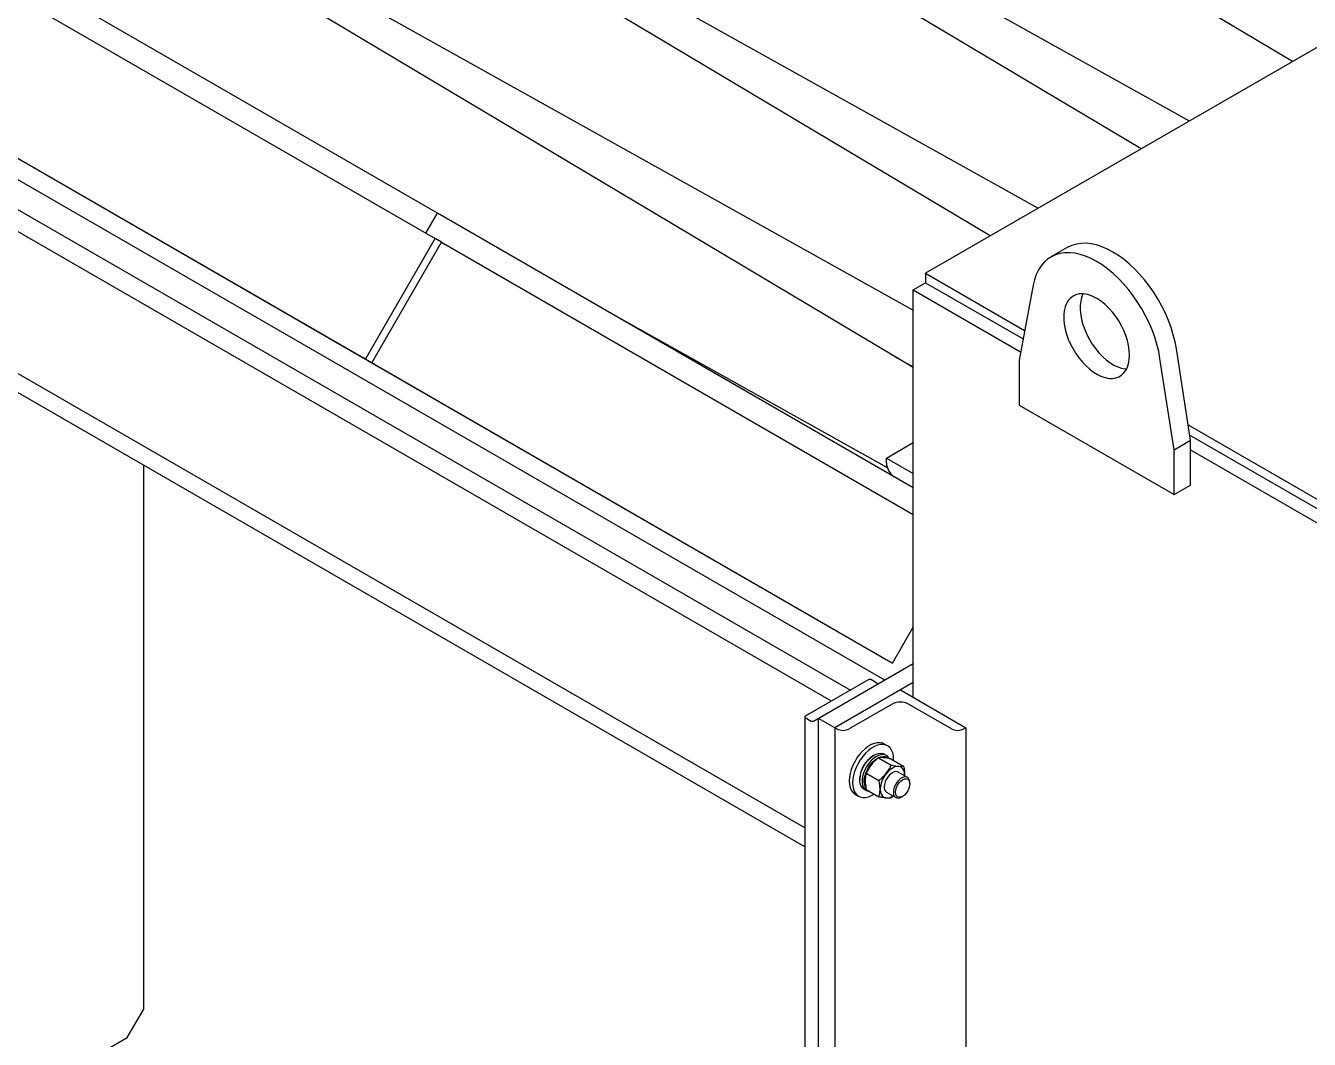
# Model space of a CAD drawing. Header units: millimetres. Extents: x 1293 to 41893, y 1011 to 26911.
# Drawn here: x 4821 to 5289.2, y 23400.4 to 23770.3 of the extents above; entities that cross this region are included whole.
import ezdxf

# ---------------------------------------------------------------- set-up
doc = ezdxf.new("R2010")
doc.units = ezdxf.units.MM
doc.header["$LTSCALE"] = 50
doc.layers.add('MAQUINAS', color=11, linetype='Continuous')

msp = doc.modelspace()

# ---------------------------------------------------------------- linework, layer by layer
at = {"color": 7, "linetype": 'Continuous', "lineweight": 25}
for p, q in [((5133.5575097, 23539.6772038), (4098.8770391, 24136.9855255)), ((5135.8114969, 23538.3762037), (4098.8771252, 24136.9856747)), ((5840.7756853, 24079.1792792), (5149.2252533, 23679.9557125)), ((4971.1529792, 23701.9011217), (4398.3871158, 24032.610263)), ((4396.189183, 24024.1034055), (4970.3674592, 23692.5787516)), ((4370.040839, 23980.5412235), (4944.2191151, 23649.0165696)), ((4370.789183, 23980.1093151), (4944.9674592, 23648.5846612)), ((4966.9199535, 23694.5693061), (4971.1529792, 23701.9011217)), ((5144.7351253, 23601.6617063), (4971.1529792, 23701.9011217)), ((4944.9674592, 23648.5846612), (4970.3674592, 23692.5787516)), ((4972.6161414, 23691.280311), (4970.3673275, 23692.5785236)), ((4947.2161414, 23647.2862206), (4972.6161414, 23691.280311)), ((4972.6161414, 23691.280311), (5144.7351253, 23591.8858356)), ((5200.9135966, 23689.329548), (5194.9267592, 23685.8734203)), ((5149.2252533, 23679.9557125), (5185.3597225, 23659.0957274)), ((5149.2252533, 23679.9557125), (5149.2252533, 23676.499023)), ((5144.7351253, 23673.9069273), (5149.2252533, 23676.499023)), ((5144.7351253, 23525.2311763), (5144.7351253, 23673.9069273)), ((5144.7351253, 23673.9069273), (5183.8939684, 23651.3010083)), ((5149.2252533, 23676.499023), (5184.7733637, 23655.9775357)), ((5188.4614299, 23675.5902663), (5183.3078002, 23648.1838301)), ((5245.8631801, 23618.9836333), (5240.7095504, 23652.3403238)), ((4944.9674592, 23648.5846612), (4944.2191151, 23649.0165696)), ((4945.7170373, 23648.151635), (4947.2161414, 23647.2862206)), ((4945.7170373, 23648.151635), (5135.6275209, 23538.4830066)), ((4947.2161414, 23647.2862206), (5137.126625, 23537.6175922)), ((5183.3078002, 23648.1838301), (5183.3078002, 23631.8530139)), ((5239.8763427, 23615.5275057), (5234.7227129, 23648.8841961)), ((5183.3078002, 23631.8530139), (5239.8763427, 23599.1966894)), ((5244.9837848, 23624.6754889), (5332.4366203, 23574.1900416)), ((5134.9332533, 23612.4999979), (5144.7351253, 23618.1584982)), ((5239.8763427, 23615.5275057), (5245.8631801, 23618.9836333)), ((5245.5701436, 23620.8803017), (5561.8969803, 23438.2687059)), ((5245.8631801, 23602.6528171), (5245.8631801, 23618.9836333)), ((5134.9332533, 23612.4999979), (5144.7351253, 23606.8414977)), ((5134.9332533, 23610.7688879), (5134.9332533, 23612.4999979)), ((5239.8763427, 23599.1966894), (5239.8763427, 23615.5275057)), ((5245.8631801, 23615.5269439), (5561.017585, 23433.5921785)), ((5239.8763427, 23599.1966894), (5245.8631801, 23602.6528171)), ((5137.126625, 23537.6175922), (5144.7351253, 23550.7959013)), ((5108.2926095, 23516.5483358), (5144.7351253, 23537.5861523)), ((5132.4974831, 23540.2893431), (5133.5575097, 23539.6772038)), ((5134.7514702, 23538.988343), (5135.8114969, 23538.3762037)), ((5137.126625, 23537.6175922), (5135.6275209, 23538.4830066)), ((5135.8114969, 23538.3762037), (5135.8117549, 23538.3766505)), ((5128.4981858, 23531.6688944), (5105.2991908, 23518.2763997)), ((5144.7351253, 23530.673897), (5116.0737304, 23514.1280259)), ((5131.4916045, 23530.3728465), (5129.2465405, 23531.6688944)), ((5131.6465938, 23530.030304), (5131.6465938, 23530.1568385)), ((5140.0210801, 23527.9525366), (5163.9684297, 23514.1280259)), ((5137.0276613, 23522.7683451), (5121.3122131, 23513.69601)), ((5158.729947, 23513.69601), (5143.0144988, 23522.7683451)), ((5105.1442015, 23518.0603917), (5105.1442015, 23153.338829)), ((5105.2991908, 23517.8443837), (5107.5442549, 23516.5483358)), ((5110.086893, 23517.5841536), (5110.086893, 23109.3137477)), ((5110.086893, 23517.5841536), (5116.8220851, 23513.69601)), ((5116.0737304, 23514.1280259), (5116.0737304, 23105.85762)), ((5163.9684297, 23514.1280259), (5163.220075, 23513.69601)), ((5163.9684297, 23514.1280259), (5163.9684297, 23149.4064633)), ((5134.9707527, 23503.9925411), (5134.1266087, 23504.4798551)), ((5135.3609672, 23507.482231), (5134.1635998, 23508.1734565)), ((5130.4430614, 23504.1146901), (5130.0689449, 23503.898647)), ((5132.0825025, 23503.1415848), (5136.701952, 23500.4748334)), ((5136.5727623, 23502.740375), (5141.1919483, 23500.0737756)), ((5125.2353594, 23495.5257241), (5125.2353594, 23495.0937081)), ((5127.5925061, 23497.5561834), (5132.2116922, 23494.8895841)), ((5142.5877566, 23495.9781445), (5139.2387197, 23497.9115023)), ((5126.7612073, 23491.7212233), (5127.6053513, 23491.2339093)), ((5127.5925061, 23491.5686704), (5132.2116922, 23488.9020711)), ((5135.0057304, 23490.5789553), (5138.3547673, 23488.6455975)), ((5143.4646807, 23493.6079189), (5143.4646807, 23494.0399348)), ((5123.5811265, 23489.8420889), (5124.778494, 23489.1508634)), ((5137.4673809, 23489.1578747), (5136.701952, 23488.5008612)), ((5140.4717485, 23488.8554624), (5140.845865, 23489.0715055))]:
    msp.add_line(p, q, dxfattribs=at)
at = {"color": 7, "linetype": 'Continuous', "lineweight": 25, "flags": 128}
for points in [[(5234.7227129, 23648.8841961), (5234.2474982, 23651.4356886), (5233.6044955, 23654.0284289), (5232.7984669, 23656.6432148), (5231.835382, 23659.260681), (5230.7223735, 23661.8614424), (5229.4676844, 23664.4262375), (5228.080607, 23666.9360713), (5226.5714142, 23669.3723556), (5224.9512831, 23671.7170472), (5223.2322126, 23673.9527811), (5221.4269342, 23676.0629992), (5219.548818, 23678.0320732), (5217.6117735, 23679.8454198), (5215.6301466, 23681.4896093), (5213.6186134, 23682.9524647), (5211.5920714, 23684.223152), (5209.5655295, 23685.2922602), (5207.5539962, 23686.1518717), (5205.5723693, 23686.7956199), (5203.6353248, 23687.2187372), (5201.7572087, 23687.4180901), (5199.9519303, 23687.392202), (5198.2328598, 23687.1412646), (5196.6127287, 23686.6671366), (5195.1035358, 23685.9733292), (5193.7164585, 23685.0649809), (5192.4617694, 23683.948819), (5191.3487608, 23682.6331099), (5190.385676, 23681.1275978), (5189.5796474, 23679.4434327), (5188.9366447, 23677.5930876), (5188.4614299, 23675.5902663)], [(5240.7095504, 23652.3403238), (5240.2343356, 23654.8918163), (5239.5913329, 23657.4845566), (5238.7853043, 23660.0993425), (5237.8222194, 23662.7168087), (5236.7092109, 23665.3175701), (5235.4545218, 23667.8823652), (5234.0674444, 23670.3921989), (5232.5582516, 23672.8284833), (5230.9381205, 23675.1731749), (5229.21905, 23677.4089088), (5227.4137716, 23679.5191269), (5225.5356554, 23681.4882008), (5223.5986109, 23683.3015475), (5221.616984, 23684.945737), (5219.6054508, 23686.4085924), (5217.5789088, 23687.6792796), (5215.5523669, 23688.7483879), (5213.5408337, 23689.6079994), (5211.5592067, 23690.2517476), (5209.6221622, 23690.6748649), (5207.7440461, 23690.8742177), (5205.9387677, 23690.8483296), (5204.2196972, 23690.5973923), (5202.5995661, 23690.1232643), (5201.0903733, 23689.4294569), (5200.9135966, 23689.329548)], [(5223.5657463, 23650.0928695), (5223.4817042, 23651.7767205), (5223.2307577, 23653.5339668), (5222.8164296, 23655.3399405), (5222.2445361, 23657.1692898), (5221.5231054, 23658.9963345), (5220.6622647, 23660.795427), (5219.6740984, 23662.541312), (5218.5724781, 23664.2094811), (5217.3728683, 23665.7765168), (5216.0921087, 23667.2204214), (5214.7481784, 23668.5209256), (5213.3599434, 23669.6597732), (5211.9468913, 23670.6209773), (5210.5288582, 23671.3910447), (5209.1257504, 23671.9591653), (5207.7572643, 23672.3173639), (5206.4426105, 23672.4606123), (5205.2002439, 23672.3868995), (5204.0476045, 23672.0972603), (5203.0008728, 23671.5957606), (5202.0747428, 23670.8894404), (5201.2822152, 23669.9882148), (5200.6344154, 23668.9047351), (5200.140437, 23667.6542109), (5199.8072145, 23666.2541969), (5199.6394256, 23664.7243463), (5199.6394256, 23663.0861347), (5199.8072145, 23661.362559), (5200.140437, 23659.5778145), (5200.6344154, 23657.7569551), (5201.2822152, 23655.9255416), (5202.0747428, 23654.1092831), (5203.0008728, 23652.3336759), (5204.0476045, 23650.6236456), (5205.2002439, 23649.0031973), (5206.4426105, 23647.4950785), (5207.7572643, 23646.1204599), (5209.1257504, 23644.8986381), (5210.5288582, 23643.8467649), (5211.9468913, 23642.9796062), (5213.3599434, 23642.3093351), (5214.7481784, 23641.8453606), (5216.0921087, 23641.594196), (5217.3728683, 23641.559367), (5218.5724781, 23641.7413626), (5219.6740984, 23642.137628), (5220.6622647, 23642.7426005), (5221.5231054, 23643.5477875), (5222.2445361, 23644.5418861), (5222.8164296, 23645.7109412), (5223.2307577, 23647.0385419), (5223.4817042, 23648.5060515), (5223.5657463, 23650.0928695)], [(5206.6662004, 23672.4512873), (5206.6212528, 23672.3608628), (5206.1272744, 23671.1103386), (5205.7940519, 23669.7103246), (5205.626263, 23668.1804739), (5205.626263, 23666.5422623), (5205.7940519, 23664.8186867), (5206.1272744, 23663.0339422), (5206.6212528, 23661.2130828), (5207.2690526, 23659.3816693), (5208.0615802, 23657.5654108), (5208.9877103, 23655.7898036), (5210.0344419, 23654.0797733), (5211.1870813, 23652.459325), (5212.429448, 23650.9512062), (5213.7441018, 23649.5765876), (5215.1125878, 23648.3547658), (5216.5156957, 23647.3028926), (5217.9337287, 23646.4357339), (5219.3467808, 23645.7654627), (5220.7350159, 23645.3014883), (5222.0789461, 23645.0503236), (5222.5047799, 23645.0150901)], [(4945.7170373, 23648.151635), (4945.1741561, 23648.5588819), (4945.0348439, 23648.7013751)], [(5134.1635998, 23508.1734565), (5133.5382782, 23508.4577197), (5132.6141365, 23508.6518047), (5131.6064098, 23508.6304579), (5130.537609, 23508.3941562), (5129.4316093, 23507.9481782), (5128.313117, 23507.3024864), (5127.2071173, 23506.4715043), (5126.1383165, 23505.4737948), (5125.1305898, 23504.3316451), (5124.206448, 23503.0705688), (5123.3865352, 23501.7187364), (5122.6891666, 23500.3063456), (5122.1299205, 23498.8649468), (5121.7212894, 23497.4267385), (5121.4724014, 23496.0238478), (5121.3888164, 23494.6876131)], [(5137.5430965, 23502.1802129), (5137.5532774, 23502.6367068), (5137.4696924, 23503.8764362), (5137.2208044, 23504.991967), (5136.8121733, 23505.9583798), (5136.2529271, 23506.7540868), (5135.5555586, 23507.3613131), (5134.7356457, 23507.7664942), (5133.811504, 23507.9605792), (5132.8037773, 23507.9392324), (5131.7349764, 23507.7029307), (5130.6289768, 23507.2569527), (5129.5104845, 23506.6112608), (5128.4044848, 23505.7802788), (5127.335684, 23504.7825693), (5126.3279572, 23503.6404196), (5125.4038155, 23502.3793433), (5124.5839027, 23501.0275109), (5123.8865341, 23499.6151201), (5123.327288, 23498.1737212), (5122.9186568, 23496.7355129), (5122.6697689, 23495.3326223), (5122.5861839, 23493.9963876)], [(5126.7612073, 23491.7212233), (5126.2156868, 23492.1473509), (5125.741047, 23492.8003901), (5125.4171834, 23493.6233548), (5125.2544793, 23494.5898605), (5125.2581511, 23495.6689204), (5125.4280809, 23496.8259393), (5125.7588209, 23498.0238225), (5126.2397672, 23499.2241653), (5126.8555005, 23500.388484), (5127.5862801, 23501.4794501), (5128.4086767, 23502.4620864), (5129.2963239, 23503.3048893), (5130.2207633, 23503.9808379), (5131.1523568, 23504.468261), (5132.061237, 23504.7515315), (5132.9182649, 23504.8215677), (5133.6959635, 23504.6761242), (5134.1266087, 23504.4798551)], [(5135.981708, 23502.9302722), (5135.7611263, 23503.2768948), (5135.2135436, 23503.8325499), (5134.5401076, 23504.1888102), (5133.762409, 23504.3342537), (5132.9053811, 23504.2642175), (5131.9965009, 23503.980947), (5131.0649073, 23503.4935239), (5130.140468, 23502.8175753), (5129.2528208, 23501.9747724), (5128.4304241, 23500.9921361), (5127.6996446, 23499.90117), (5127.0839113, 23498.7368513), (5126.602965, 23497.5365085), (5126.272225, 23496.3386253), (5126.1022952, 23495.1816064), (5126.0986234, 23494.1025465), (5126.2613275, 23493.1360408), (5126.5851911, 23492.3130761), (5127.0598309, 23491.6600369), (5127.6700297, 23491.1978602), (5128.3962242, 23490.9413634), (5128.7591136, 23490.8952023)], [(5127.4830235, 23492.178424), (5127.3552701, 23492.3753102), (5127.0178772, 23493.1663228), (5126.8479241, 23494.1098691), (5126.851538, 23495.171932), (5127.0285886, 23496.3142217), (5127.3726929, 23497.4955559), (5127.871445, 23498.6733447), (5128.5068638, 23499.8051262), (5129.2560409, 23500.8500969), (5130.0919667, 23501.7705832), (5130.9845042, 23502.5333993), (5131.9014753, 23503.1110441), (5132.8098211, 23503.482692), (5133.6767934, 23503.6349442), (5134.471136, 23503.5623117), (5135.1642109, 23503.2674131), (5135.4980067, 23503.0093862)], [(5141.5735747, 23496.5636192), (5141.5788919, 23496.8180078), (5141.4932583, 23497.7725843), (5141.2396484, 23498.5916065), (5140.8278081, 23499.2435999), (5140.2735644, 23499.7035086), (5139.5982165, 23499.9536587), (5138.8277177, 23499.9844371), (5137.9916777, 23499.7946609), (5137.1222251, 23499.3916231), (5136.2527725, 23498.7908123), (5135.4167325, 23498.0153173), (5134.6462337, 23497.0949399), (5133.9708858, 23496.0650497), (5133.4166421, 23494.9652248), (5133.0048018, 23493.8377308), (5132.7511919, 23492.7258968), (5132.6655583, 23491.6724498)], [(5139.2387197, 23497.9115023), (5138.8226807, 23498.0716806), (5138.183706, 23498.0900694), (5137.4830418, 23497.8850102), (5136.7614083, 23497.46842), (5136.0607442, 23496.8645097), (5135.4217695, 23496.1083763), (5134.881619, 23495.2439635), (5134.4716845, 23494.3215079), (5134.2157897, 23493.3946193), (5134.1288064, 23492.517165)], [(5143.4646807, 23494.0399348), (5143.3776973, 23494.8169603), (5143.1218026, 23495.4483992), (5142.711868, 23495.8975544), (5142.1717176, 23496.1383228), (5141.5327428, 23496.1567116), (5140.8320787, 23495.9516523), (5140.1104452, 23495.5350622), (5139.409781, 23494.9311519), (5138.7708063, 23494.1750185), (5138.2306559, 23493.3106057), (5137.8207213, 23492.3881501), (5137.5648265, 23491.4612615), (5137.4778432, 23490.5838071)], [(5138.2261979, 23490.5838071), (5138.3154464, 23491.4181541), (5138.5771097, 23492.2986858), (5138.993356, 23493.1653955), (5139.5358186, 23493.9592183), (5140.1675297, 23494.6260565), (5140.8454393, 23495.1204663), (5141.5233488, 23495.4087542), (5142.15506, 23495.4712742), (5142.6975226, 23495.3037654), (5143.1137688, 23494.9176434), (5143.3754322, 23494.3392217), (5143.4646807, 23493.6079189), (5143.3754322, 23492.7735719), (5143.1137688, 23491.8930401), (5142.6975226, 23491.0263305), (5142.15506, 23490.2325077), (5141.5233488, 23489.5656694), (5140.8454393, 23489.0712597), (5140.1675297, 23488.7829717), (5139.5358186, 23488.7204518), (5138.993356, 23488.8879606), (5138.5771097, 23489.2740826), (5138.3154464, 23489.8525043), (5138.2261979, 23490.5838071)], [(5121.3888164, 23494.6876131), (5121.4724014, 23493.4478837), (5121.7212894, 23492.332353), (5122.1299205, 23491.3659401), (5122.6891666, 23490.5702331), (5123.3865352, 23489.9630069), (5123.5811265, 23489.8420889)], [(5122.5861839, 23493.9963876), (5122.6697689, 23492.7566581), (5122.9186568, 23491.6411274), (5123.327288, 23490.6747146), (5123.8865341, 23489.8790076), (5124.5839027, 23489.2717813), (5125.4038155, 23488.8666002), (5126.3279572, 23488.6725152), (5127.335684, 23488.693862), (5128.4044848, 23488.9301637), (5129.5104845, 23489.3761417), (5130.4611695, 23489.9126263)], [(5132.6655583, 23491.6724498), (5132.7511919, 23490.7178733), (5133.0048018, 23489.8988511), (5133.4166421, 23489.2468577), (5133.9708858, 23488.786949), (5134.6462337, 23488.5367989), (5135.4167325, 23488.5060205), (5136.2527725, 23488.6957967), (5137.1222251, 23489.0988344), (5137.3405854, 23489.2310722)], [(5137.4778432, 23490.5838071), (5137.5648265, 23489.8067816), (5137.8207213, 23489.1753428), (5138.2306559, 23488.7261875), (5138.7708063, 23488.4854192), (5139.409781, 23488.4670303), (5140.1104452, 23488.6720896), (5140.4717485, 23488.8554624)]]:
    msp.add_lwpolyline(points, dxfattribs=at)
at = {"color": 7, "linetype": 'Continuous', "lineweight": 25}
for centre, radius, start, end in [((5141.4746589, 23611.0807814), 6.5488369, 182.729789466, 235.231266126), ((5128.8723631, 23530.9467348), 0.8133408, 62.609672237, 117.390327763), ((5131.4096223, 23530.1568385), 0.2310423, 290.7834208, 69.216579201), ((5140.0210801, 23516.9910682), 6.5067261, 62.609672237, 117.390327763), ((5105.381173, 23518.0603917), 0.2310423, 110.7834208, 249.2165792), ((5107.9184322, 23517.2704954), 0.8133408, 242.609672237, 297.390327763), ((5119.0671491, 23518.0289677), 4.8800446, 242.609672237, 297.390327763), ((5160.975011, 23518.0289677), 4.8800446, 242.609672237, 297.390327763), ((5135.6442919, 23495.0984215), 10.4176995, 122.356136009, 177.649240523), ((5136.167385, 23492.2720172), 2.0532657, 173.142866773, 235.544952834)]:
    msp.add_arc(centre, radius, start, end, dxfattribs=at)
for points, knots in [([(5132.0825025, 23503.1415848), (5131.5769679, 23502.7236734), (5130.5549356, 23501.8787876), (5129.3019728, 23500.476141), (5128.3118586, 23499.0154595), (5127.8337504, 23498.0455709), (5127.5925061, 23497.5561834)], [0, 0, 0, 0, 0.2646061211, 0.5349506065, 0.7653448938, 1, 1, 1, 1]), ([(5136.5727623, 23502.740375), (5136.0671921, 23502.8420659), (5135.045089, 23503.0476529), (5133.792043, 23503.2014081), (5132.8018761, 23503.2285247), (5132.323754, 23503.1707413), (5132.0825025, 23503.1415848)], [0, 0, 0, 0, 0.2646176718, 0.5349733347, 0.7653562273, 1, 1, 1, 1]), ([(5132.2116922, 23494.8895841), (5132.7172623, 23495.3074986), (5133.7393654, 23496.1523896), (5134.9924114, 23497.5550121), (5135.9825784, 23499.0156417), (5136.4607005, 23499.9854741), (5136.701952, 23500.4748334)], [0, 0, 0, 0, 0.2646176718, 0.5349733347, 0.7653562273, 1, 1, 1, 1]), ([(5136.701952, 23500.4748334), (5137.2074865, 23500.3731567), (5138.2295189, 23500.1675982), (5139.4824817, 23500.0138846), (5140.4725959, 23499.9868042), (5140.950704, 23500.0446086), (5141.1919483, 23500.0737756)], [0, 0, 0, 0, 0.2646061211, 0.5349506065, 0.7653448938, 1, 1, 1, 1]), ([(5141.1919483, 23500.0737756), (5141.2503905, 23499.7899279), (5141.4228415, 23498.9523513), (5141.5971775, 23497.7497097), (5141.5729979, 23496.9106399), (5141.5631708, 23496.5696253)], [0, 0, 0, 0, 0.23329102392, 0.68839423275, 1, 1, 1, 1]), ([(5127.5925061, 23497.5561834), (5127.5334292, 23497.3401413), (5127.359105, 23496.7026452), (5127.1824856, 23495.5336605), (5127.1775481, 23493.7589099), (5127.4387557, 23492.3801991), (5127.5925061, 23491.5686704)], [0, 0, 0, 0, 0.1280647744, 0.377893031, 0.6338190398, 1, 1, 1, 1]), ([(5132.2116922, 23488.9020711), (5132.3654544, 23489.5360783), (5132.6239893, 23490.6020947), (5132.6227635, 23492.3798115), (5132.448047, 23493.7523446), (5132.2707676, 23494.6053381), (5132.2116922, 23494.8895841)], [0, 0, 0, 0, 0.3661794341, 0.6156922034, 0.8719357593, 1, 1, 1, 1]), ([(5136.701952, 23488.5008612), (5136.4280551, 23488.4688164), (5135.8743213, 23488.4040319), (5134.7925964, 23488.4588919), (5133.5509268, 23488.6311921), (5132.6608222, 23488.8112282), (5132.2116922, 23488.9020711)], [0, 0, 0, 0, 0.26460612106, 0.53495060651, 0.76534489377, 1, 1, 1, 1])]:
    msp.add_open_spline(points, degree=3, knots=knots, dxfattribs=at)
at = {"layer": 'MAQUINAS', "linetype": 'Continuous', "lineweight": 25}
for p, q in [((5283.0511386, 23757.2117516), (4979.7576851, 23938.2265974)), ((4931.8629858, 23910.577576), (5245.4238706, 23735.4899922)), ((5227.8968097, 23725.3718353), (4924.6033562, 23906.3866811)), ((4514.381903, 23889.4178534), (5134.2867231, 23531.5544181)), ((4509.6682408, 23881.2535512), (5121.8652139, 23527.8397612)), ((4876.7086569, 23878.7376597), (5190.2695417, 23703.6500758)), ((5114.8506276, 23523.7903268), (4506.1612327, 23875.1792349)), ((5172.7424808, 23693.5319189), (4869.4490273, 23874.5467647)), ((4821.5543279, 23846.8977433), (5144.7351253, 23666.438548)), ((5144.7351253, 23645.4898552), (4814.2946983, 23842.7068483)), ((5105.1442015, 23477.6226681), (4483.7430992, 23836.3498887)), ((5105.1442015, 23470.7092892), (4480.7494372, 23831.1647141)), ((5032.6600646, 23666.3822943), (5135.2254071, 23609.1113818)), ((5137.8945747, 23649.5725058), (5144.7351253, 23645.7528474)), ((4864.0278753, 23411.4203203), (4864.0278753, 23609.9027815)), ((4858.0410379, 23401.0508138), (4864.0278753, 23411.4203203)), ((4818.1602154, 23378.028105), (4858.0410379, 23401.0508138))]:
    msp.add_line(p, q, dxfattribs=at)

doc.saveas('drawing.dxf')
